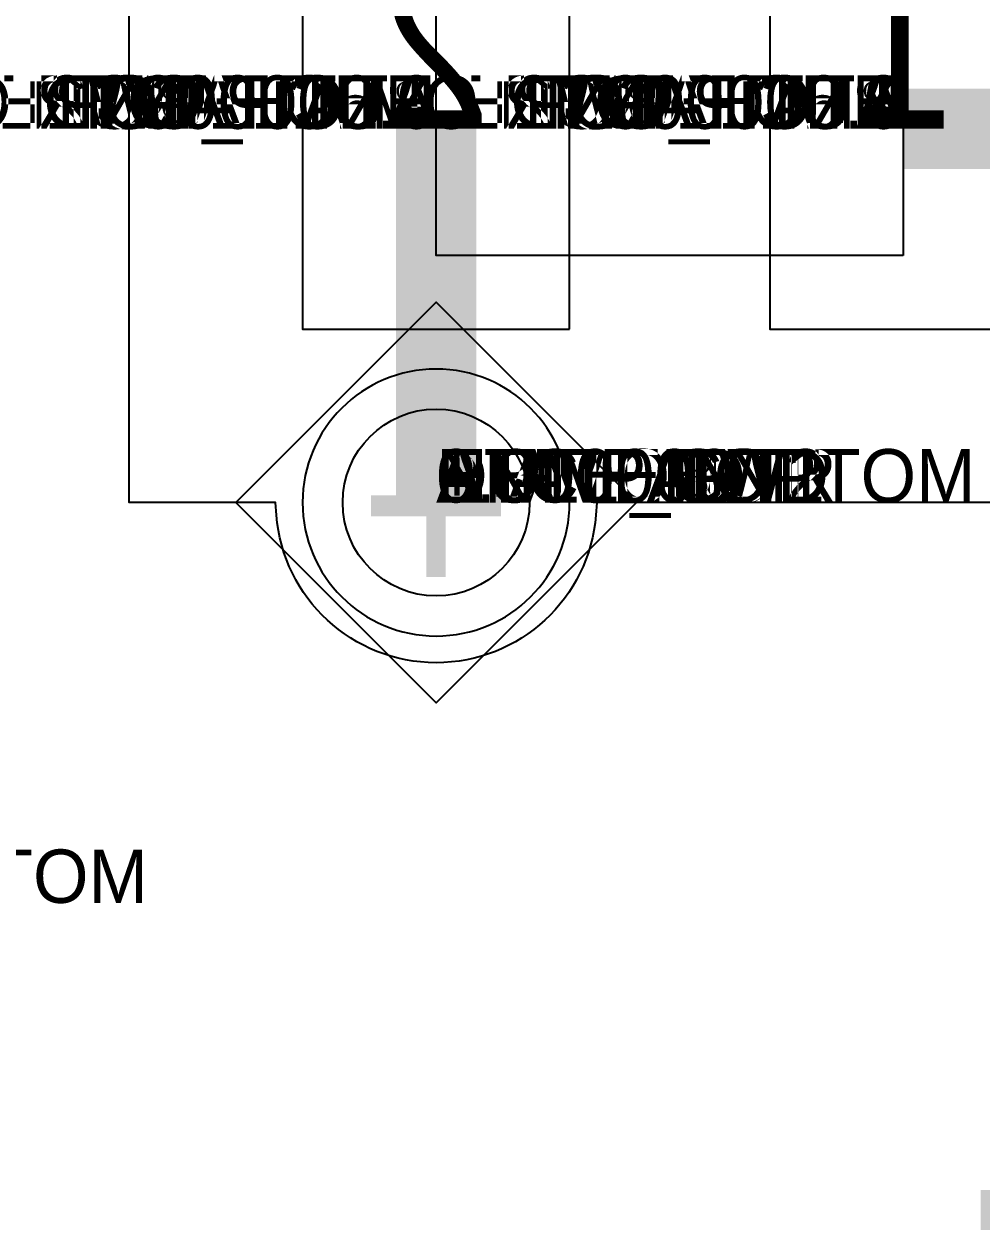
# Model space of a CAD drawing. Extents: x 0 to 323, y 0 to 320.
# Drawn here: x 116.257 to 119.844, y 54.675 to 59.192 of the extents above; entities that cross this region are included whole.
import ezdxf
from ezdxf.enums import TextEntityAlignment as Align

# ---------------------------------------------------------------- set-up
doc = ezdxf.new("R2010")
doc.units = 0
doc.header["$MEASUREMENT"] = 0
doc.layers.get('0').update_dxf_attribs({"linetype": 'CONTINUOUS'})
for name, color, linetype in [('CDN_FIGURES', 7, 'CONTINUOUS'), ('ETCH_BOTTOM', 7, 'CONTINUOUS'), ('ETCH_GND', 3, 'CONTINUOUS'), ('ETCH_INT1', 4, 'CONTINUOUS'), ('ETCH_INT2', 5, 'CONTINUOUS'), ('ETCH_PWR', 6, 'CONTINUOUS'), ('ETCH_TOP', 2, 'CONTINUOUS'), ('MANUFACTURING_NCLEGEND-1-6', 8, 'CONTINUOUS'), ('PACKAGE_GEOMETRY_ASSEMBLY_TOP', 11, 'CONTINUOUS'), ('PACKAGE_GEOMETRY_PIN_NUMBER', 9, 'CONTINUOUS')]:
    doc.layers.add(name, color=color, linetype=linetype)

# ---------------------------------------------------------------- blocks, each defined once
blk = doc.blocks.new('PAD_INFO')
for tag in ['SHAPE_TYPE', 'PAD_HEIGHT', 'PAD_LAYER', 'PAD_TYPE', 'PAD_WIDTH']:
    blk.add_attdef(tag, (0, 0), '', height=0.2)
at = {"flags": 2}
blk.add_attdef('CDN_TYPE', (0, 0), '', height=0.2, dxfattribs=at)
blk = doc.blocks.new('DRILL_INFO')
at = {"flags": 2}
blk.add_attdef('CDN_TYPE', (0, 0), '', height=0.2, dxfattribs=at)
for tag in ['FSHAPE', 'FCHAR', 'DRILL_HEIGHT', 'DIAMETER', 'PLATED', 'DRILL_WIDTH']:
    blk.add_attdef(tag, (0, 0), '', height=0.2)
blk = doc.blocks.new('VIA0700X0300')
at = {"layer": 'ETCH_BOTTOM'}
blk.add_circle((0, 0), 0.35, dxfattribs=at)
at = {"layer": 'ETCH_GND'}
blk.add_circle((0, 0), 0.35, dxfattribs=at)
at = {"layer": 'ETCH_INT1'}
blk.add_circle((0, 0), 0.35, dxfattribs=at)
at = {"layer": 'ETCH_INT2'}
blk.add_circle((0, 0), 0.35, dxfattribs=at)
at = {"layer": 'ETCH_PWR'}
blk.add_circle((0, 0), 0.35, dxfattribs=at)
at = {"layer": 'ETCH_TOP'}
blk.add_circle((0, 0), 0.35, dxfattribs=at)
ref = blk.add_blockref('PAD_INFO', (0, 0))
ref.add_attrib('PAD_LAYER', 'ETCH_TOP', (0, 0), dxfattribs={"height": 0.2})
ref.add_attrib('SHAPE_TYPE', 'NULL', (0, 0), dxfattribs={"height": 0.2})
ref.add_attrib('PAD_TYPE', 'ANTIPAD', (0, 0), dxfattribs={"height": 0.2})
ref.add_attrib('PAD_WIDTH', '0.000000', (0, 0), dxfattribs={"height": 0.2})
ref.add_attrib('PAD_HEIGHT', '0.000000', (0, 0), dxfattribs={"height": 0.2})
ref = blk.add_blockref('PAD_INFO', (0, 0))
ref.add_attrib('PAD_LAYER', 'ETCH_GND', (0, 0), dxfattribs={"height": 0.2})
ref.add_attrib('SHAPE_TYPE', 'NULL', (0, 0), dxfattribs={"height": 0.2})
ref.add_attrib('PAD_TYPE', 'ANTIPAD', (0, 0), dxfattribs={"height": 0.2})
ref.add_attrib('PAD_WIDTH', '0.000000', (0, 0), dxfattribs={"height": 0.2})
ref.add_attrib('PAD_HEIGHT', '0.000000', (0, 0), dxfattribs={"height": 0.2})
ref = blk.add_blockref('PAD_INFO', (0, 0))
ref.add_attrib('PAD_LAYER', 'ETCH_INT1', (0, 0), dxfattribs={"height": 0.2})
ref.add_attrib('SHAPE_TYPE', 'NULL', (0, 0), dxfattribs={"height": 0.2})
ref.add_attrib('PAD_TYPE', 'ANTIPAD', (0, 0), dxfattribs={"height": 0.2})
ref.add_attrib('PAD_WIDTH', '0.000000', (0, 0), dxfattribs={"height": 0.2})
ref.add_attrib('PAD_HEIGHT', '0.000000', (0, 0), dxfattribs={"height": 0.2})
ref = blk.add_blockref('PAD_INFO', (0, 0))
ref.add_attrib('PAD_LAYER', 'ETCH_INT2', (0, 0), dxfattribs={"height": 0.2})
ref.add_attrib('SHAPE_TYPE', 'NULL', (0, 0), dxfattribs={"height": 0.2})
ref.add_attrib('PAD_TYPE', 'ANTIPAD', (0, 0), dxfattribs={"height": 0.2})
ref.add_attrib('PAD_WIDTH', '0.000000', (0, 0), dxfattribs={"height": 0.2})
ref.add_attrib('PAD_HEIGHT', '0.000000', (0, 0), dxfattribs={"height": 0.2})
ref = blk.add_blockref('PAD_INFO', (0, 0))
ref.add_attrib('PAD_LAYER', 'ETCH_PWR', (0, 0), dxfattribs={"height": 0.2})
ref.add_attrib('SHAPE_TYPE', 'NULL', (0, 0), dxfattribs={"height": 0.2})
ref.add_attrib('PAD_TYPE', 'ANTIPAD', (0, 0), dxfattribs={"height": 0.2})
ref.add_attrib('PAD_WIDTH', '0.000000', (0, 0), dxfattribs={"height": 0.2})
ref.add_attrib('PAD_HEIGHT', '0.000000', (0, 0), dxfattribs={"height": 0.2})
ref = blk.add_blockref('PAD_INFO', (0, 0))
ref.add_attrib('PAD_LAYER', 'ETCH_BOTTOM', (0, 0), dxfattribs={"height": 0.2})
ref.add_attrib('SHAPE_TYPE', 'NULL', (0, 0), dxfattribs={"height": 0.2})
ref.add_attrib('PAD_TYPE', 'ANTIPAD', (0, 0), dxfattribs={"height": 0.2})
ref.add_attrib('PAD_WIDTH', '0.000000', (0, 0), dxfattribs={"height": 0.2})
ref.add_attrib('PAD_HEIGHT', '0.000000', (0, 0), dxfattribs={"height": 0.2})
ref = blk.add_blockref('PAD_INFO', (0, 0))
ref.add_attrib('PAD_LAYER', 'ETCH_TOP', (0, 0), dxfattribs={"height": 0.2})
ref.add_attrib('SHAPE_TYPE', 'NULL', (0, 0), dxfattribs={"height": 0.2})
ref.add_attrib('PAD_TYPE', 'THERMAL', (0, 0), dxfattribs={"height": 0.2})
ref.add_attrib('PAD_WIDTH', '0.000000', (0, 0), dxfattribs={"height": 0.2})
ref.add_attrib('PAD_HEIGHT', '0.000000', (0, 0), dxfattribs={"height": 0.2})
ref = blk.add_blockref('PAD_INFO', (0, 0))
ref.add_attrib('PAD_LAYER', 'ETCH_GND', (0, 0), dxfattribs={"height": 0.2})
ref.add_attrib('SHAPE_TYPE', 'NULL', (0, 0), dxfattribs={"height": 0.2})
ref.add_attrib('PAD_TYPE', 'THERMAL', (0, 0), dxfattribs={"height": 0.2})
ref.add_attrib('PAD_WIDTH', '0.000000', (0, 0), dxfattribs={"height": 0.2})
ref.add_attrib('PAD_HEIGHT', '0.000000', (0, 0), dxfattribs={"height": 0.2})
ref = blk.add_blockref('PAD_INFO', (0, 0))
ref.add_attrib('PAD_LAYER', 'ETCH_INT1', (0, 0), dxfattribs={"height": 0.2})
ref.add_attrib('SHAPE_TYPE', 'NULL', (0, 0), dxfattribs={"height": 0.2})
ref.add_attrib('PAD_TYPE', 'THERMAL', (0, 0), dxfattribs={"height": 0.2})
ref.add_attrib('PAD_WIDTH', '0.000000', (0, 0), dxfattribs={"height": 0.2})
ref.add_attrib('PAD_HEIGHT', '0.000000', (0, 0), dxfattribs={"height": 0.2})
ref = blk.add_blockref('PAD_INFO', (0, 0))
ref.add_attrib('PAD_LAYER', 'ETCH_INT2', (0, 0), dxfattribs={"height": 0.2})
ref.add_attrib('SHAPE_TYPE', 'NULL', (0, 0), dxfattribs={"height": 0.2})
ref.add_attrib('PAD_TYPE', 'THERMAL', (0, 0), dxfattribs={"height": 0.2})
ref.add_attrib('PAD_WIDTH', '0.000000', (0, 0), dxfattribs={"height": 0.2})
ref.add_attrib('PAD_HEIGHT', '0.000000', (0, 0), dxfattribs={"height": 0.2})
ref = blk.add_blockref('PAD_INFO', (0, 0))
ref.add_attrib('PAD_LAYER', 'ETCH_PWR', (0, 0), dxfattribs={"height": 0.2})
ref.add_attrib('SHAPE_TYPE', 'NULL', (0, 0), dxfattribs={"height": 0.2})
ref.add_attrib('PAD_TYPE', 'THERMAL', (0, 0), dxfattribs={"height": 0.2})
ref.add_attrib('PAD_WIDTH', '0.000000', (0, 0), dxfattribs={"height": 0.2})
ref.add_attrib('PAD_HEIGHT', '0.000000', (0, 0), dxfattribs={"height": 0.2})
ref = blk.add_blockref('PAD_INFO', (0, 0))
ref.add_attrib('PAD_LAYER', 'ETCH_BOTTOM', (0, 0), dxfattribs={"height": 0.2})
ref.add_attrib('SHAPE_TYPE', 'NULL', (0, 0), dxfattribs={"height": 0.2})
ref.add_attrib('PAD_TYPE', 'THERMAL', (0, 0), dxfattribs={"height": 0.2})
ref.add_attrib('PAD_WIDTH', '0.000000', (0, 0), dxfattribs={"height": 0.2})
ref.add_attrib('PAD_HEIGHT', '0.000000', (0, 0), dxfattribs={"height": 0.2})
ref = blk.add_blockref('PAD_INFO', (0, 0))
ref.add_attrib('PAD_LAYER', 'ETCH_TOP', (0, 0), dxfattribs={"height": 0.2})
ref.add_attrib('SHAPE_TYPE', 'CIRCLE', (0, 0), dxfattribs={"height": 0.2})
ref.add_attrib('PAD_TYPE', 'REGULAR', (0, 0), dxfattribs={"height": 0.2})
ref.add_attrib('PAD_WIDTH', '0.700000', (0, 0), dxfattribs={"height": 0.2})
ref.add_attrib('PAD_HEIGHT', '0.700000', (0, 0), dxfattribs={"height": 0.2})
ref = blk.add_blockref('PAD_INFO', (0, 0))
ref.add_attrib('PAD_LAYER', 'ETCH_GND', (0, 0), dxfattribs={"height": 0.2})
ref.add_attrib('SHAPE_TYPE', 'CIRCLE', (0, 0), dxfattribs={"height": 0.2})
ref.add_attrib('PAD_TYPE', 'REGULAR', (0, 0), dxfattribs={"height": 0.2})
ref.add_attrib('PAD_WIDTH', '0.700000', (0, 0), dxfattribs={"height": 0.2})
ref.add_attrib('PAD_HEIGHT', '0.700000', (0, 0), dxfattribs={"height": 0.2})
ref = blk.add_blockref('PAD_INFO', (0, 0))
ref.add_attrib('PAD_LAYER', 'ETCH_INT1', (0, 0), dxfattribs={"height": 0.2})
ref.add_attrib('SHAPE_TYPE', 'CIRCLE', (0, 0), dxfattribs={"height": 0.2})
ref.add_attrib('PAD_TYPE', 'REGULAR', (0, 0), dxfattribs={"height": 0.2})
ref.add_attrib('PAD_WIDTH', '0.700000', (0, 0), dxfattribs={"height": 0.2})
ref.add_attrib('PAD_HEIGHT', '0.700000', (0, 0), dxfattribs={"height": 0.2})
ref = blk.add_blockref('PAD_INFO', (0, 0))
ref.add_attrib('PAD_LAYER', 'ETCH_INT2', (0, 0), dxfattribs={"height": 0.2})
ref.add_attrib('SHAPE_TYPE', 'CIRCLE', (0, 0), dxfattribs={"height": 0.2})
ref.add_attrib('PAD_TYPE', 'REGULAR', (0, 0), dxfattribs={"height": 0.2})
ref.add_attrib('PAD_WIDTH', '0.700000', (0, 0), dxfattribs={"height": 0.2})
ref.add_attrib('PAD_HEIGHT', '0.700000', (0, 0), dxfattribs={"height": 0.2})
ref = blk.add_blockref('PAD_INFO', (0, 0))
ref.add_attrib('PAD_LAYER', 'ETCH_PWR', (0, 0), dxfattribs={"height": 0.2})
ref.add_attrib('SHAPE_TYPE', 'CIRCLE', (0, 0), dxfattribs={"height": 0.2})
ref.add_attrib('PAD_TYPE', 'REGULAR', (0, 0), dxfattribs={"height": 0.2})
ref.add_attrib('PAD_WIDTH', '0.700000', (0, 0), dxfattribs={"height": 0.2})
ref.add_attrib('PAD_HEIGHT', '0.700000', (0, 0), dxfattribs={"height": 0.2})
ref = blk.add_blockref('PAD_INFO', (0, 0))
ref.add_attrib('PAD_LAYER', 'ETCH_BOTTOM', (0, 0), dxfattribs={"height": 0.2})
ref.add_attrib('SHAPE_TYPE', 'CIRCLE', (0, 0), dxfattribs={"height": 0.2})
ref.add_attrib('PAD_TYPE', 'REGULAR', (0, 0), dxfattribs={"height": 0.2})
ref.add_attrib('PAD_WIDTH', '0.700000', (0, 0), dxfattribs={"height": 0.2})
ref.add_attrib('PAD_HEIGHT', '0.700000', (0, 0), dxfattribs={"height": 0.2})
ref = blk.add_blockref('DRILL_INFO', (0, 0))
ref.add_attrib('DIAMETER', '0.300000', (0, 0), dxfattribs={"height": 0.2})
ref.add_attrib('PLATED', 'PLATED', (0, 0), dxfattribs={"height": 0.2})
ref.add_attrib('FSHAPE', 'DIAMOND', (0, 0), dxfattribs={"height": 0.2})
ref.add_attrib('FCHAR', '+', (0, 0), dxfattribs={"height": 0.2})
ref.add_attrib('DRILL_WIDTH', '1.500000', (0, 0), dxfattribs={"height": 0.2})
ref.add_attrib('DRILL_HEIGHT', '1.500000', (0, 0), dxfattribs={"height": 0.2})
for tag in ['CDN_TYPE', 'PIN']:
    blk.add_attdef(tag, (0, 0), '', height=0.2)
at = {"flags": 2}
for tag in ['PSTKNAME', 'BBV']:
    blk.add_attdef(tag, (0, 0), '', height=0.2, dxfattribs=at)
blk = doc.blocks.new('FIGURE_DIAMOND')
at = {"layer": 'CDN_FIGURES'}
blk.add_lwpolyline([(-0.5, 0), (0, 0.5), (0.5, 0), (0, -0.5)], close=True, dxfattribs=at)
blk = doc.blocks.new('RC1000X1500TS')
at = {"layer": 'ETCH_TOP'}
blk.add_lwpolyline([(-0.5, -0.75), (-0.5, 0.75), (0.5, 0.75), (0.5, -0.75)], close=True, dxfattribs=at)
ref = blk.add_blockref('PAD_INFO', (0, 0))
ref.add_attrib('PAD_LAYER', 'ETCH_TOP', (0, 0), dxfattribs={"height": 0.2})
ref.add_attrib('SHAPE_TYPE', 'NULL', (0, 0), dxfattribs={"height": 0.2})
ref.add_attrib('PAD_TYPE', 'ANTIPAD', (0, 0), dxfattribs={"height": 0.2})
ref.add_attrib('PAD_WIDTH', '0.000000', (0, 0), dxfattribs={"height": 0.2})
ref.add_attrib('PAD_HEIGHT', '0.000000', (0, 0), dxfattribs={"height": 0.2})
ref = blk.add_blockref('PAD_INFO', (0, 0))
ref.add_attrib('PAD_LAYER', 'ETCH_GND', (0, 0), dxfattribs={"height": 0.2})
ref.add_attrib('SHAPE_TYPE', 'NULL', (0, 0), dxfattribs={"height": 0.2})
ref.add_attrib('PAD_TYPE', 'ANTIPAD', (0, 0), dxfattribs={"height": 0.2})
ref.add_attrib('PAD_WIDTH', '0.000000', (0, 0), dxfattribs={"height": 0.2})
ref.add_attrib('PAD_HEIGHT', '0.000000', (0, 0), dxfattribs={"height": 0.2})
ref = blk.add_blockref('PAD_INFO', (0, 0))
ref.add_attrib('PAD_LAYER', 'ETCH_INT1', (0, 0), dxfattribs={"height": 0.2})
ref.add_attrib('SHAPE_TYPE', 'NULL', (0, 0), dxfattribs={"height": 0.2})
ref.add_attrib('PAD_TYPE', 'ANTIPAD', (0, 0), dxfattribs={"height": 0.2})
ref.add_attrib('PAD_WIDTH', '0.000000', (0, 0), dxfattribs={"height": 0.2})
ref.add_attrib('PAD_HEIGHT', '0.000000', (0, 0), dxfattribs={"height": 0.2})
ref = blk.add_blockref('PAD_INFO', (0, 0))
ref.add_attrib('PAD_LAYER', 'ETCH_INT2', (0, 0), dxfattribs={"height": 0.2})
ref.add_attrib('SHAPE_TYPE', 'NULL', (0, 0), dxfattribs={"height": 0.2})
ref.add_attrib('PAD_TYPE', 'ANTIPAD', (0, 0), dxfattribs={"height": 0.2})
ref.add_attrib('PAD_WIDTH', '0.000000', (0, 0), dxfattribs={"height": 0.2})
ref.add_attrib('PAD_HEIGHT', '0.000000', (0, 0), dxfattribs={"height": 0.2})
ref = blk.add_blockref('PAD_INFO', (0, 0))
ref.add_attrib('PAD_LAYER', 'ETCH_PWR', (0, 0), dxfattribs={"height": 0.2})
ref.add_attrib('SHAPE_TYPE', 'NULL', (0, 0), dxfattribs={"height": 0.2})
ref.add_attrib('PAD_TYPE', 'ANTIPAD', (0, 0), dxfattribs={"height": 0.2})
ref.add_attrib('PAD_WIDTH', '0.000000', (0, 0), dxfattribs={"height": 0.2})
ref.add_attrib('PAD_HEIGHT', '0.000000', (0, 0), dxfattribs={"height": 0.2})
ref = blk.add_blockref('PAD_INFO', (0, 0))
ref.add_attrib('PAD_LAYER', 'ETCH_BOTTOM', (0, 0), dxfattribs={"height": 0.2})
ref.add_attrib('SHAPE_TYPE', 'NULL', (0, 0), dxfattribs={"height": 0.2})
ref.add_attrib('PAD_TYPE', 'ANTIPAD', (0, 0), dxfattribs={"height": 0.2})
ref.add_attrib('PAD_WIDTH', '0.000000', (0, 0), dxfattribs={"height": 0.2})
ref.add_attrib('PAD_HEIGHT', '0.000000', (0, 0), dxfattribs={"height": 0.2})
ref = blk.add_blockref('PAD_INFO', (0, 0))
ref.add_attrib('PAD_LAYER', 'ETCH_TOP', (0, 0), dxfattribs={"height": 0.2})
ref.add_attrib('SHAPE_TYPE', 'NULL', (0, 0), dxfattribs={"height": 0.2})
ref.add_attrib('PAD_TYPE', 'THERMAL', (0, 0), dxfattribs={"height": 0.2})
ref.add_attrib('PAD_WIDTH', '0.000000', (0, 0), dxfattribs={"height": 0.2})
ref.add_attrib('PAD_HEIGHT', '0.000000', (0, 0), dxfattribs={"height": 0.2})
ref = blk.add_blockref('PAD_INFO', (0, 0))
ref.add_attrib('PAD_LAYER', 'ETCH_GND', (0, 0), dxfattribs={"height": 0.2})
ref.add_attrib('SHAPE_TYPE', 'NULL', (0, 0), dxfattribs={"height": 0.2})
ref.add_attrib('PAD_TYPE', 'THERMAL', (0, 0), dxfattribs={"height": 0.2})
ref.add_attrib('PAD_WIDTH', '0.000000', (0, 0), dxfattribs={"height": 0.2})
ref.add_attrib('PAD_HEIGHT', '0.000000', (0, 0), dxfattribs={"height": 0.2})
ref = blk.add_blockref('PAD_INFO', (0, 0))
ref.add_attrib('PAD_LAYER', 'ETCH_INT1', (0, 0), dxfattribs={"height": 0.2})
ref.add_attrib('SHAPE_TYPE', 'NULL', (0, 0), dxfattribs={"height": 0.2})
ref.add_attrib('PAD_TYPE', 'THERMAL', (0, 0), dxfattribs={"height": 0.2})
ref.add_attrib('PAD_WIDTH', '0.000000', (0, 0), dxfattribs={"height": 0.2})
ref.add_attrib('PAD_HEIGHT', '0.000000', (0, 0), dxfattribs={"height": 0.2})
ref = blk.add_blockref('PAD_INFO', (0, 0))
ref.add_attrib('PAD_LAYER', 'ETCH_INT2', (0, 0), dxfattribs={"height": 0.2})
ref.add_attrib('SHAPE_TYPE', 'NULL', (0, 0), dxfattribs={"height": 0.2})
ref.add_attrib('PAD_TYPE', 'THERMAL', (0, 0), dxfattribs={"height": 0.2})
ref.add_attrib('PAD_WIDTH', '0.000000', (0, 0), dxfattribs={"height": 0.2})
ref.add_attrib('PAD_HEIGHT', '0.000000', (0, 0), dxfattribs={"height": 0.2})
ref = blk.add_blockref('PAD_INFO', (0, 0))
ref.add_attrib('PAD_LAYER', 'ETCH_PWR', (0, 0), dxfattribs={"height": 0.2})
ref.add_attrib('SHAPE_TYPE', 'NULL', (0, 0), dxfattribs={"height": 0.2})
ref.add_attrib('PAD_TYPE', 'THERMAL', (0, 0), dxfattribs={"height": 0.2})
ref.add_attrib('PAD_WIDTH', '0.000000', (0, 0), dxfattribs={"height": 0.2})
ref.add_attrib('PAD_HEIGHT', '0.000000', (0, 0), dxfattribs={"height": 0.2})
ref = blk.add_blockref('PAD_INFO', (0, 0))
ref.add_attrib('PAD_LAYER', 'ETCH_BOTTOM', (0, 0), dxfattribs={"height": 0.2})
ref.add_attrib('SHAPE_TYPE', 'NULL', (0, 0), dxfattribs={"height": 0.2})
ref.add_attrib('PAD_TYPE', 'THERMAL', (0, 0), dxfattribs={"height": 0.2})
ref.add_attrib('PAD_WIDTH', '0.000000', (0, 0), dxfattribs={"height": 0.2})
ref.add_attrib('PAD_HEIGHT', '0.000000', (0, 0), dxfattribs={"height": 0.2})
ref = blk.add_blockref('PAD_INFO', (0, 0))
ref.add_attrib('PAD_LAYER', 'ETCH_GND', (0, 0), dxfattribs={"height": 0.2})
ref.add_attrib('SHAPE_TYPE', 'NULL', (0, 0), dxfattribs={"height": 0.2})
ref.add_attrib('PAD_TYPE', 'REGULAR', (0, 0), dxfattribs={"height": 0.2})
ref.add_attrib('PAD_WIDTH', '0.000000', (0, 0), dxfattribs={"height": 0.2})
ref.add_attrib('PAD_HEIGHT', '0.000000', (0, 0), dxfattribs={"height": 0.2})
ref = blk.add_blockref('PAD_INFO', (0, 0))
ref.add_attrib('PAD_LAYER', 'ETCH_INT1', (0, 0), dxfattribs={"height": 0.2})
ref.add_attrib('SHAPE_TYPE', 'NULL', (0, 0), dxfattribs={"height": 0.2})
ref.add_attrib('PAD_TYPE', 'REGULAR', (0, 0), dxfattribs={"height": 0.2})
ref.add_attrib('PAD_WIDTH', '0.000000', (0, 0), dxfattribs={"height": 0.2})
ref.add_attrib('PAD_HEIGHT', '0.000000', (0, 0), dxfattribs={"height": 0.2})
ref = blk.add_blockref('PAD_INFO', (0, 0))
ref.add_attrib('PAD_LAYER', 'ETCH_INT2', (0, 0), dxfattribs={"height": 0.2})
ref.add_attrib('SHAPE_TYPE', 'NULL', (0, 0), dxfattribs={"height": 0.2})
ref.add_attrib('PAD_TYPE', 'REGULAR', (0, 0), dxfattribs={"height": 0.2})
ref.add_attrib('PAD_WIDTH', '0.000000', (0, 0), dxfattribs={"height": 0.2})
ref.add_attrib('PAD_HEIGHT', '0.000000', (0, 0), dxfattribs={"height": 0.2})
ref = blk.add_blockref('PAD_INFO', (0, 0))
ref.add_attrib('PAD_LAYER', 'ETCH_PWR', (0, 0), dxfattribs={"height": 0.2})
ref.add_attrib('SHAPE_TYPE', 'NULL', (0, 0), dxfattribs={"height": 0.2})
ref.add_attrib('PAD_TYPE', 'REGULAR', (0, 0), dxfattribs={"height": 0.2})
ref.add_attrib('PAD_WIDTH', '0.000000', (0, 0), dxfattribs={"height": 0.2})
ref.add_attrib('PAD_HEIGHT', '0.000000', (0, 0), dxfattribs={"height": 0.2})
ref = blk.add_blockref('PAD_INFO', (0, 0))
ref.add_attrib('PAD_LAYER', 'ETCH_BOTTOM', (0, 0), dxfattribs={"height": 0.2})
ref.add_attrib('SHAPE_TYPE', 'NULL', (0, 0), dxfattribs={"height": 0.2})
ref.add_attrib('PAD_TYPE', 'REGULAR', (0, 0), dxfattribs={"height": 0.2})
ref.add_attrib('PAD_WIDTH', '0.000000', (0, 0), dxfattribs={"height": 0.2})
ref.add_attrib('PAD_HEIGHT', '0.000000', (0, 0), dxfattribs={"height": 0.2})
ref = blk.add_blockref('DRILL_INFO', (0, 0))
ref.add_attrib('DIAMETER', '0.000000', (0, 0), dxfattribs={"height": 0.2})
ref.add_attrib('PLATED', 'PLATED', (0, 0), dxfattribs={"height": 0.2})
ref.add_attrib('FSHAPE', 'NULL', (0, 0), dxfattribs={"height": 0.2})
ref.add_attrib('DRILL_WIDTH', '0.000000', (0, 0), dxfattribs={"height": 0.2})
ref.add_attrib('DRILL_HEIGHT', '0.000000', (0, 0), dxfattribs={"height": 0.2})
ref = blk.add_blockref('PAD_INFO', (0, 0))
ref.add_attrib('PAD_LAYER', 'ETCH_TOP', (0, 0), dxfattribs={"height": 0.2})
ref.add_attrib('SHAPE_TYPE', 'RECTANGLE', (0, 0), dxfattribs={"height": 0.2})
ref.add_attrib('PAD_TYPE', 'REGULAR', (0, 0), dxfattribs={"height": 0.2})
ref.add_attrib('PAD_WIDTH', '1.000000', (0, 0), dxfattribs={"height": 0.2})
ref.add_attrib('PAD_HEIGHT', '1.500000', (0, 0), dxfattribs={"height": 0.2})
for tag in ['CDN_TYPE', 'PIN']:
    blk.add_attdef(tag, (0, 0), '', height=0.2)
at = {"flags": 2}
for tag in ['PSTKNAME', 'BBV']:
    blk.add_attdef(tag, (0, 0), '', height=0.2, dxfattribs=at)
blk = doc.blocks.new('F56')
at = {"layer": 'PACKAGE_GEOMETRY_ASSEMBLY_TOP'}
blk.add_lwpolyline([(0, -0.475), (1.75, -0.475), (1.75, 0.475), (0, 0.475)], close=True, dxfattribs=at)
at = {"layer": 'ETCH_TOP'}
ref = blk.add_blockref('RC1000X1500TS', (0, 0), dxfattribs=at)
ref.add_attrib('CDN_TYPE', 'PIN', (0, 0), dxfattribs={"height": 0.2})
ref.add_attrib('PIN', '1', (0, 0), dxfattribs={"height": 0.2})
ref = blk.add_blockref('RC1000X1500TS', (1.75, 0), dxfattribs=at)
ref.add_attrib('CDN_TYPE', 'PIN', (0, 0), dxfattribs={"height": 0.2})
ref.add_attrib('PIN', '2', (0, 0), dxfattribs={"height": 0.2})
at = {"flags": 2}
for tag in ['SYMBOL_TYPE', 'CDN_TYPE', 'REFDES']:
    blk.add_attdef(tag, (0, 0), '', height=0.2, dxfattribs=at)

msp = doc.modelspace()

# ---------------------------------------------------------------- linework, layer by layer
at = {"layer": 'ETCH_BOTTOM'}
for points, format in [([(120.7429, 59.3929, -0.855514), (120.7429, 58.2071), (120.7001, 58.2004), (120.7001, 57.3999), (118.4019, 57.3999), (118.3983, 57.3532, -0.924833), (117.2017, 57.3532), (117.1981, 57.3999), (116.6499, 57.3999), (116.6499, 60.2001)], "xyb"), ([(117.8, 58.8, 0.3, 0.3, 0), (117.8, 57.4, 0.3, 0.3, 0)], "xyseb"), ([(119.55, 58.8, 0.3, 0.3, 0), (120.65, 58.8, 0.3, 0.3, 0)], "xyseb"), ([(119.8392, 54.75, 0.15, 0.15, 0), (120.95, 54.75, 0.15, 0.15, 0)], "xyseb")]:
    msp.add_lwpolyline(points, format=format, dxfattribs=at)
at = {"layer": 'ETCH_GND'}
msp.add_lwpolyline([(118.3001, 57.4, 1), (117.2999, 57.4, 1)], format="xyb", close=True, dxfattribs=at)
at = {"layer": 'ETCH_INT1'}
msp.add_lwpolyline([(118.3001, 57.4, 1), (117.2999, 57.4, 1)], format="xyb", close=True, dxfattribs=at)
at = {"layer": 'ETCH_INT2'}
msp.add_lwpolyline([(118.3001, 57.4, 1), (117.2999, 57.4, 1)], format="xyb", close=True, dxfattribs=at)
at = {"layer": 'ETCH_TOP'}
msp.add_lwpolyline([(117.8, 57.9001, 1), (117.8, 56.8999, 1)], format="xyb", close=True, dxfattribs=at)

# ---------------------------------------------------------------- block references
at = {"xscale": -1}
msp.add_blockref('F56', (119.55, 58.8), dxfattribs=at)
at = {"layer": 'ETCH_TOP'}
for p in [(117.8, 57.4), (114.7, 55.9)]:
    msp.add_blockref('VIA0700X0300', p, dxfattribs=at)
at = {"layer": 'MANUFACTURING_NCLEGEND-1-6', "xscale": 1.5, "yscale": 1.5}
msp.add_blockref('FIGURE_DIAMOND', (117.8, 57.4), dxfattribs=at)

# ---------------------------------------------------------------- texts
at = {"layer": 'MANUFACTURING_NCLEGEND-1-6'}
msp.add_text('+', height=0.75, dxfattribs=at).set_placement((117.8, 57.4), align=Align.MIDDLE_CENTER)
at = {"layer": 'PACKAGE_GEOMETRY_PIN_NUMBER', "text_generation_flag": 2, "width": 0.88}
for s, p in [('2', (117.8, 58.8)), ('1', (119.55, 58.8))]:
    msp.add_text(s, height=0.635, dxfattribs=at).set_placement(p, align=Align.CENTER)

doc.saveas('drawing.dxf')
